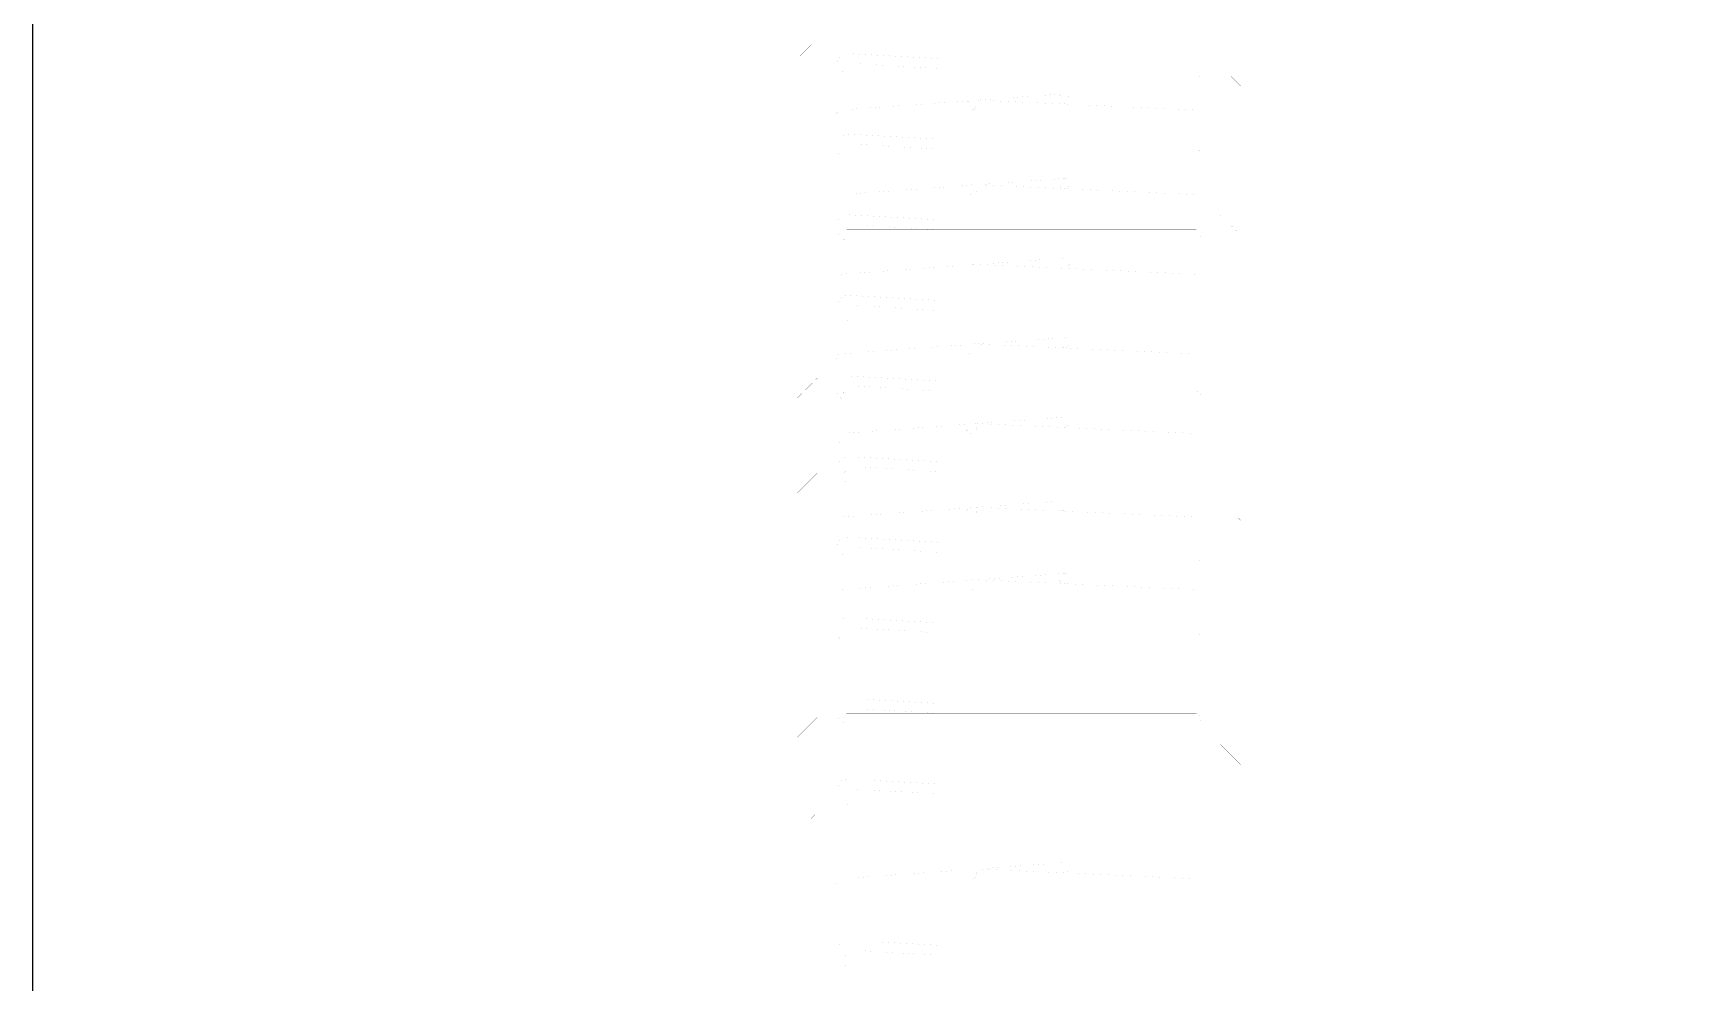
# Model space of a CAD drawing. Header units: millimetres. Extents: x -2171 to 1563, y -1758 to -1505.
# Drawn here: x 1387.16 to 1393.04, y -1597.59 to -1594.2 of the extents above; entities that cross this region are included whole.
import ezdxf

# ---------------------------------------------------------------- set-up
doc = ezdxf.new("R2010")
doc.units = ezdxf.units.MM
doc.linetypes.add('DOT', pattern=[0.025, 0, -0.025])
doc.layers.add('-S_TEXT', color=3, linetype='Continuous')
doc.layers.add('Tablet', color=150, linetype='Continuous', true_color=0x0180ff)

msp = doc.modelspace()

# ---------------------------------------------------------------- linework, layer by layer
at = {"layer": '-S_TEXT', "color": 3, "linetype": 'Continuous', "ltscale": 0.5}
msp.add_lwpolyline([(1428.115, -1619.64), (1387.165, -1619.64), (1387.165, -1591.24), (1428.115, -1591.24)], close=True, dxfattribs=at)
at = {"layer": 'Tablet', "color": 96, "true_color": 0x018001, "const_width": 0.0000431}
for points in [[(1390.7079, -1592.7682), (1390.7079, -1603.5495), (1390.654, -1603.5495), (1390.654, -1592.7682)], [(1390.1598, -1592.9888), (1390.1598, -1603.5495), (1390.088, -1603.5495), (1390.088, -1592.9849)], [(1391.2739, -1592.989), (1391.2739, -1603.5495), (1391.202, -1603.5495), (1391.202, -1592.989)], [(1389.9622, -1594.2247), (1389.8903, -1594.2965)], [(1389.8956, -1594.2428), (1389.8903, -1594.2481)], [(1389.9319, -1594.2065), (1389.9077, -1594.2307)], [(1391.3997, -1594.2247), (1391.4716, -1594.2965)], [(1391.43, -1594.2065), (1391.4542, -1594.2307)], [(1391.4663, -1594.2428), (1391.4716, -1594.2481)], [(1389.944, -1594.2912), (1389.9198, -1594.3154)], [(1389.9622, -1594.2731), (1389.9561, -1594.2791)], [(1390.052, -1594.3495), (1390.052, -1594.3459), (1390.0522, -1594.3434), (1390.0529, -1594.341), (1390.054, -1594.3387), (1390.0554, -1594.3367), (1390.0572, -1594.3349), (1390.0592, -1594.3335), (1390.0615, -1594.3324), (1390.0639, -1594.3317), (1390.0664, -1594.3315), (1391.3134, -1594.3315), (1391.3159, -1594.3317), (1391.3184, -1594.3324), (1391.3206, -1594.3335), (1391.3227, -1594.3349), (1391.3244, -1594.3367), (1391.3259, -1594.3387), (1391.3269, -1594.341), (1391.3276, -1594.3434), (1391.3278, -1594.3459), (1391.3278, -1594.3531), (1391.3276, -1594.3556), (1391.3269, -1594.358), (1391.3259, -1594.3603), (1391.3244, -1594.3623), (1391.3227, -1594.3641), (1391.3206, -1594.3655), (1391.3184, -1594.3666), (1391.3159, -1594.3672), (1391.3134, -1594.3675), (1390.07, -1594.3675), (1390.0638, -1594.3669), (1390.0577, -1594.3653), (1390.052, -1594.3626), (1390.0469, -1594.3591), (1390.0425, -1594.3546), (1390.0389, -1594.3495), (1390.0362, -1594.3438), (1390.0346, -1594.3378), (1390.0341, -1594.3315), (1390.0341, -1594.3136), (1390.0346, -1594.3073), (1390.0362, -1594.3013), (1390.0389, -1594.2956), (1390.0425, -1594.2905), (1390.0469, -1594.286), (1390.052, -1594.2824), (1390.0577, -1594.2798), (1390.0638, -1594.2782), (1390.07, -1594.2776), (1390.3934, -1594.2956), (1390.3934, -1594.3315), (1390.1023, -1594.3136)], [(1391.3997, -1594.2731), (1391.4058, -1594.2791)], [(1391.4179, -1594.2912), (1391.4421, -1594.3154)], [(1389.9622, -1594.3215), (1389.8903, -1594.3933)], [(1389.9077, -1594.3275), (1389.8903, -1594.3449)], [(1391.3997, -1594.3215), (1391.4716, -1594.3933)], [(1391.4542, -1594.3275), (1391.4716, -1594.3449)], [(1389.9622, -1594.4183), (1389.8903, -1594.4902)], [(1389.9198, -1594.4123), (1389.8956, -1594.4365)], [(1389.9561, -1594.376), (1389.9319, -1594.4002)], [(1390.8427, -1594.4214), (1390.5322, -1594.4438)], [(1390.8606, -1594.4393), (1390.8603, -1594.4428), (1390.8593, -1594.4462), (1390.8576, -1594.4493), (1390.8554, -1594.452), (1390.8526, -1594.4543), (1390.8495, -1594.4559), (1390.8462, -1594.457), (1390.8427, -1594.4573), (1390.8391, -1594.457), (1390.8358, -1594.4559), (1390.8327, -1594.4543), (1390.8299, -1594.452), (1390.8277, -1594.4493), (1390.8261, -1594.4462), (1390.825, -1594.4428), (1390.8247, -1594.4393), (1390.825, -1594.4358), (1390.8261, -1594.4325), (1390.8277, -1594.4294), (1390.8299, -1594.4266), (1390.8327, -1594.4244), (1390.8358, -1594.4227), (1390.8391, -1594.4217), (1390.8427, -1594.4214), (1390.8462, -1594.4217), (1390.8495, -1594.4227), (1390.8526, -1594.4244), (1390.8554, -1594.4266), (1390.8576, -1594.4294), (1390.8593, -1594.4325), (1390.8603, -1594.4358), (1390.8606, -1594.4393)], [(1391.3997, -1594.4183), (1391.4716, -1594.4902)], [(1391.4058, -1594.376), (1391.43, -1594.4002)], [(1391.4421, -1594.4123), (1391.4663, -1594.4365)], [(1389.9622, -1594.4667), (1389.944, -1594.4849)], [(1390.5019, -1594.446), (1390.0484, -1594.4789)], [(1390.53, -1594.4609), (1390.5297, -1594.4644), (1390.5286, -1594.4678), (1390.527, -1594.4709), (1390.5247, -1594.4736), (1390.522, -1594.4758), (1390.5189, -1594.4775), (1390.5155, -1594.4785), (1390.512, -1594.4789), (1390.5085, -1594.4785), (1390.5052, -1594.4775), (1390.502, -1594.4758), (1390.4993, -1594.4736), (1390.4971, -1594.4709), (1390.4954, -1594.4678), (1390.4944, -1594.4644), (1390.4941, -1594.4609), (1390.4944, -1594.4574), (1390.4954, -1594.454), (1390.4971, -1594.4509), (1390.4993, -1594.4482), (1390.502, -1594.446), (1390.5052, -1594.4443), (1390.5085, -1594.4433), (1390.512, -1594.4429), (1390.5155, -1594.4433), (1390.5189, -1594.4443), (1390.522, -1594.446), (1390.5247, -1594.4482), (1390.527, -1594.4509), (1390.5286, -1594.454), (1390.5297, -1594.4574), (1390.53, -1594.4609)], [(1390.512, -1594.4429), (1391.3098, -1594.4789)], [(1391.3997, -1594.4667), (1391.4179, -1594.4849)], [(1389.9622, -1594.5151), (1389.8903, -1594.587)], [(1389.8956, -1594.5333), (1389.8903, -1594.5386)], [(1389.9319, -1594.497), (1389.9077, -1594.5212)], [(1391.3997, -1594.5151), (1391.4716, -1594.587)], [(1391.43, -1594.497), (1391.4542, -1594.5212)], [(1391.4663, -1594.5333), (1391.4716, -1594.5386)], [(1389.944, -1594.5817), (1389.9198, -1594.6059)], [(1389.9622, -1594.5635), (1389.9561, -1594.5696)], [(1390.052, -1594.637), (1390.052, -1594.6334), (1390.0522, -1594.6309), (1390.0529, -1594.6285), (1390.054, -1594.6262), (1390.0554, -1594.6242), (1390.0572, -1594.6224), (1390.0592, -1594.621), (1390.0615, -1594.6199), (1390.0639, -1594.6192), (1390.0664, -1594.619), (1391.3134, -1594.619), (1391.3159, -1594.6192), (1391.3184, -1594.6199), (1391.3206, -1594.621), (1391.3227, -1594.6224), (1391.3244, -1594.6242), (1391.3259, -1594.6262), (1391.3269, -1594.6285), (1391.3276, -1594.6309), (1391.3278, -1594.6334), (1391.3278, -1594.6406), (1391.3276, -1594.6431), (1391.3269, -1594.6455), (1391.3259, -1594.6478), (1391.3244, -1594.6498), (1391.3227, -1594.6516), (1391.3206, -1594.653), (1391.3184, -1594.6541), (1391.3159, -1594.6547), (1391.3134, -1594.655), (1390.07, -1594.655), (1390.0638, -1594.6544), (1390.0577, -1594.6528), (1390.052, -1594.6501), (1390.0469, -1594.6466), (1390.0425, -1594.6421), (1390.0389, -1594.637), (1390.0362, -1594.6313), (1390.0346, -1594.6253), (1390.0341, -1594.619), (1390.0341, -1594.6011), (1390.0346, -1594.5948), (1390.0362, -1594.5888), (1390.0389, -1594.5831), (1390.0425, -1594.578), (1390.0469, -1594.5735), (1390.052, -1594.5699), (1390.0577, -1594.5673), (1390.0638, -1594.5657), (1390.07, -1594.5651), (1390.3934, -1594.5831), (1390.3934, -1594.619), (1390.1023, -1594.6011)], [(1391.3997, -1594.5635), (1391.4058, -1594.5696)], [(1391.4179, -1594.5817), (1391.4421, -1594.6059)], [(1388.8841, -1594.637), (1389.8903, -1594.637)], [(1389.9622, -1594.6119), (1389.8903, -1594.6838)], [(1389.9077, -1594.618), (1389.8903, -1594.6354)], [(1391.3997, -1594.6119), (1391.4716, -1594.6838)], [(1391.4542, -1594.618), (1391.4716, -1594.6354)], [(1392.4778, -1594.637), (1391.4716, -1594.637)], [(1389.9622, -1594.7087), (1389.8903, -1594.7806)], [(1389.9198, -1594.7027), (1389.8956, -1594.7269)], [(1389.9561, -1594.6664), (1389.9319, -1594.6906)], [(1390.8427, -1594.7232), (1390.5322, -1594.7457)], [(1390.8606, -1594.7412), (1390.8603, -1594.7447), (1390.8593, -1594.7481), (1390.8576, -1594.7512), (1390.8554, -1594.7539), (1390.8526, -1594.7562), (1390.8495, -1594.7578), (1390.8462, -1594.7588), (1390.8427, -1594.7592), (1390.8391, -1594.7588), (1390.8358, -1594.7578), (1390.8327, -1594.7562), (1390.8299, -1594.7539), (1390.8277, -1594.7512), (1390.8261, -1594.7481), (1390.825, -1594.7447), (1390.8247, -1594.7412), (1390.825, -1594.7377), (1390.8261, -1594.7343), (1390.8277, -1594.7312), (1390.8299, -1594.7285), (1390.8327, -1594.7263), (1390.8358, -1594.7246), (1390.8391, -1594.7236), (1390.8427, -1594.7232), (1390.8462, -1594.7236), (1390.8495, -1594.7246), (1390.8526, -1594.7263), (1390.8554, -1594.7285), (1390.8576, -1594.7312), (1390.8593, -1594.7343), (1390.8603, -1594.7377), (1390.8606, -1594.7412)], [(1391.3997, -1594.7087), (1391.4716, -1594.7806)], [(1391.4058, -1594.6664), (1391.43, -1594.6906)], [(1391.4421, -1594.7027), (1391.4663, -1594.7269)], [(1389.9622, -1594.7572), (1389.944, -1594.7753)], [(1390.5019, -1594.7479), (1390.0484, -1594.7807)], [(1390.53, -1594.7628), (1390.5297, -1594.7663), (1390.5286, -1594.7697), (1390.527, -1594.7728), (1390.5247, -1594.7755), (1390.522, -1594.7777), (1390.5189, -1594.7794), (1390.5155, -1594.7804), (1390.512, -1594.7807), (1390.5085, -1594.7804), (1390.5052, -1594.7794), (1390.502, -1594.7777), (1390.4993, -1594.7755), (1390.4971, -1594.7728), (1390.4954, -1594.7697), (1390.4944, -1594.7663), (1390.4941, -1594.7628), (1390.4944, -1594.7593), (1390.4954, -1594.7559), (1390.4971, -1594.7528), (1390.4993, -1594.7501), (1390.502, -1594.7478), (1390.5052, -1594.7462), (1390.5085, -1594.7452), (1390.512, -1594.7448), (1390.5155, -1594.7452), (1390.5189, -1594.7462), (1390.522, -1594.7478), (1390.5247, -1594.7501), (1390.527, -1594.7528), (1390.5286, -1594.7559), (1390.5297, -1594.7593), (1390.53, -1594.7628)], [(1390.512, -1594.7448), (1391.3098, -1594.7807)], [(1391.3997, -1594.7572), (1391.4179, -1594.7753)], [(1389.9622, -1594.8056), (1389.8903, -1594.8774)], [(1389.8956, -1594.8237), (1389.8903, -1594.829)], [(1389.9319, -1594.7874), (1389.9077, -1594.8116)], [(1391.3997, -1594.8056), (1391.4716, -1594.8774)], [(1391.43, -1594.7874), (1391.4542, -1594.8116)], [(1391.4663, -1594.8237), (1391.4716, -1594.829)], [(1389.944, -1594.8721), (1389.9198, -1594.8964)], [(1389.9622, -1594.854), (1389.9561, -1594.86)], [(1390.052, -1594.9245), (1390.052, -1594.9209), (1390.0522, -1594.9184), (1390.0529, -1594.916), (1390.054, -1594.9137), (1390.0554, -1594.9117), (1390.0572, -1594.9099), (1390.0592, -1594.9085), (1390.0615, -1594.9074), (1390.0639, -1594.9067), (1390.0664, -1594.9065), (1391.3134, -1594.9065), (1391.3159, -1594.9067), (1391.3184, -1594.9074), (1391.3206, -1594.9085), (1391.3227, -1594.9099), (1391.3244, -1594.9117), (1391.3259, -1594.9137), (1391.3269, -1594.916), (1391.3276, -1594.9184), (1391.3278, -1594.9209), (1391.3278, -1594.9281), (1391.3276, -1594.9306), (1391.3269, -1594.933), (1391.3259, -1594.9353), (1391.3244, -1594.9373), (1391.3227, -1594.9391), (1391.3206, -1594.9405), (1391.3184, -1594.9416), (1391.3159, -1594.9422), (1391.3134, -1594.9425), (1390.07, -1594.9425), (1390.0638, -1594.9419), (1390.0577, -1594.9403), (1390.052, -1594.9376), (1390.0469, -1594.9341), (1390.0425, -1594.9296), (1390.0389, -1594.9245), (1390.0362, -1594.9188), (1390.0346, -1594.9128), (1390.0341, -1594.9065), (1390.0341, -1594.8886), (1390.0346, -1594.8823), (1390.0362, -1594.8763), (1390.0389, -1594.8706), (1390.0425, -1594.8655), (1390.0469, -1594.861), (1390.052, -1594.8574), (1390.0577, -1594.8548), (1390.0638, -1594.8532), (1390.07, -1594.8526), (1390.3934, -1594.8706), (1390.3934, -1594.9065), (1390.1023, -1594.8886)], [(1391.3997, -1594.854), (1391.4058, -1594.86)], [(1391.4179, -1594.8721), (1391.4421, -1594.8964)], [(1389.9622, -1594.9024), (1389.8903, -1594.9743)], [(1389.9077, -1594.9085), (1389.8903, -1594.9258)], [(1389.9561, -1594.9569), (1389.9319, -1594.9811)], [(1391.3997, -1594.9024), (1391.4716, -1594.9743)], [(1391.4058, -1594.9569), (1391.43, -1594.9811)], [(1391.4542, -1594.9085), (1391.4716, -1594.9258)], [(1389.9622, -1594.9992), (1389.8903, -1595.0711)], [(1389.9198, -1594.9932), (1389.8956, -1595.0174)], [(1390.8427, -1595.0072), (1390.5322, -1595.0296)], [(1390.8606, -1595.0251), (1390.8603, -1595.0286), (1390.8593, -1595.032), (1390.8576, -1595.0351), (1390.8554, -1595.0378), (1390.8526, -1595.0401), (1390.8495, -1595.0417), (1390.8462, -1595.0427), (1390.8427, -1595.0431), (1390.8391, -1595.0427), (1390.8358, -1595.0417), (1390.8327, -1595.0401), (1390.8299, -1595.0378), (1390.8277, -1595.0351), (1390.8261, -1595.032), (1390.825, -1595.0286), (1390.8247, -1595.0251), (1390.825, -1595.0216), (1390.8261, -1595.0182), (1390.8277, -1595.0151), (1390.8299, -1595.0124), (1390.8327, -1595.0102), (1390.8358, -1595.0085), (1390.8391, -1595.0075), (1390.8427, -1595.0072), (1390.8462, -1595.0075), (1390.8495, -1595.0085), (1390.8526, -1595.0102), (1390.8554, -1595.0124), (1390.8576, -1595.0151), (1390.8593, -1595.0182), (1390.8603, -1595.0216), (1390.8606, -1595.0251)], [(1391.3997, -1594.9992), (1391.4716, -1595.0711)], [(1391.4421, -1594.9932), (1391.4663, -1595.0174)], [(1389.9622, -1595.0476), (1389.944, -1595.0658)], [(1390.5019, -1595.0318), (1390.0484, -1595.0647)], [(1390.53, -1595.0467), (1390.5297, -1595.0502), (1390.5286, -1595.0536), (1390.527, -1595.0567), (1390.5247, -1595.0594), (1390.522, -1595.0616), (1390.5189, -1595.0633), (1390.5155, -1595.0643), (1390.512, -1595.0647), (1390.5085, -1595.0643), (1390.5052, -1595.0633), (1390.502, -1595.0616), (1390.4993, -1595.0594), (1390.4971, -1595.0567), (1390.4954, -1595.0536), (1390.4944, -1595.0502), (1390.4941, -1595.0467), (1390.4944, -1595.0432), (1390.4954, -1595.0398), (1390.4971, -1595.0367), (1390.4993, -1595.034), (1390.502, -1595.0317), (1390.5052, -1595.0301), (1390.5085, -1595.0291), (1390.512, -1595.0287), (1390.5155, -1595.0291), (1390.5189, -1595.0301), (1390.522, -1595.0317), (1390.5247, -1595.034), (1390.527, -1595.0367), (1390.5286, -1595.0398), (1390.5297, -1595.0432), (1390.53, -1595.0467)], [(1390.512, -1595.0287), (1391.3098, -1595.0647)], [(1391.3997, -1595.0476), (1391.4179, -1595.0658)], [(1389.9622, -1595.096), (1389.8903, -1595.1679)], [(1389.8956, -1595.1142), (1389.8903, -1595.1195)], [(1389.9319, -1595.0779), (1389.9077, -1595.1021)], [(1391.3997, -1595.096), (1391.4716, -1595.1679)], [(1391.43, -1595.0779), (1391.4542, -1595.1021)], [(1391.4663, -1595.1142), (1391.4716, -1595.1195)], [(1389.9622, -1595.1928), (1389.8903, -1595.2647)], [(1389.944, -1595.1626), (1389.9198, -1595.1868)], [(1389.9622, -1595.1444), (1389.9561, -1595.1505)], [(1390.052, -1595.212), (1390.052, -1595.2084), (1390.0522, -1595.2059), (1390.0529, -1595.2035), (1390.054, -1595.2012), (1390.0554, -1595.1992), (1390.0572, -1595.1974), (1390.0592, -1595.196), (1390.0615, -1595.1949), (1390.0639, -1595.1942), (1390.0664, -1595.194), (1391.3134, -1595.194), (1391.3159, -1595.1942), (1391.3184, -1595.1949), (1391.3206, -1595.196), (1391.3227, -1595.1974), (1391.3244, -1595.1992), (1391.3259, -1595.2012), (1391.3269, -1595.2035), (1391.3276, -1595.2059), (1391.3278, -1595.2084), (1391.3278, -1595.2156), (1391.3276, -1595.2181), (1391.3269, -1595.2205), (1391.3259, -1595.2228), (1391.3244, -1595.2248), (1391.3227, -1595.2266), (1391.3206, -1595.228), (1391.3184, -1595.2291), (1391.3159, -1595.2297), (1391.3134, -1595.23), (1390.07, -1595.23), (1390.0638, -1595.2294), (1390.0577, -1595.2278), (1390.052, -1595.2251), (1390.0469, -1595.2216), (1390.0425, -1595.2171), (1390.0389, -1595.212), (1390.0362, -1595.2063), (1390.0346, -1595.2003), (1390.0341, -1595.194), (1390.0341, -1595.1761), (1390.0346, -1595.1698), (1390.0362, -1595.1638), (1390.0389, -1595.1581), (1390.0425, -1595.153), (1390.0469, -1595.1485), (1390.052, -1595.1449), (1390.0577, -1595.1423), (1390.0638, -1595.1407), (1390.07, -1595.1401), (1390.3934, -1595.1581), (1390.3934, -1595.194), (1390.1023, -1595.1761)], [(1391.3997, -1595.1444), (1391.4058, -1595.1505)], [(1391.3997, -1595.1928), (1391.4716, -1595.2647)], [(1391.4179, -1595.1626), (1391.4421, -1595.1868)], [(1389.9077, -1595.1989), (1389.8903, -1595.2163)], [(1389.9561, -1595.2473), (1389.9319, -1595.2715)], [(1391.4058, -1595.2473), (1391.43, -1595.2715)], [(1391.4542, -1595.1989), (1391.4716, -1595.2163)], [(1389.9622, -1595.2897), (1389.8903, -1595.3615)], [(1389.9198, -1595.2836), (1389.8956, -1595.3078)], [(1390.8427, -1595.2911), (1390.5322, -1595.3135)], [(1390.8606, -1595.309), (1390.8603, -1595.3125), (1390.8593, -1595.3159), (1390.8576, -1595.319), (1390.8554, -1595.3217), (1390.8526, -1595.324), (1390.8495, -1595.3256), (1390.8462, -1595.3266), (1390.8427, -1595.327), (1390.8391, -1595.3266), (1390.8358, -1595.3256), (1390.8327, -1595.324), (1390.8299, -1595.3217), (1390.8277, -1595.319), (1390.8261, -1595.3159), (1390.825, -1595.3125), (1390.8247, -1595.309), (1390.825, -1595.3055), (1390.8261, -1595.3021), (1390.8277, -1595.299), (1390.8299, -1595.2963), (1390.8327, -1595.2941), (1390.8358, -1595.2924), (1390.8391, -1595.2914), (1390.8427, -1595.2911), (1390.8462, -1595.2914), (1390.8495, -1595.2924), (1390.8526, -1595.2941), (1390.8554, -1595.2963), (1390.8576, -1595.299), (1390.8593, -1595.3021), (1390.8603, -1595.3055), (1390.8606, -1595.309)], [(1391.3997, -1595.2897), (1391.4716, -1595.3615)], [(1391.4421, -1595.2836), (1391.4663, -1595.3078)], [(1389.9319, -1595.3683), (1389.9077, -1595.3925)], [(1389.9622, -1595.3381), (1389.944, -1595.3562)], [(1390.5019, -1595.3157), (1390.0484, -1595.3486)], [(1390.53, -1595.3306), (1390.5297, -1595.3341), (1390.5286, -1595.3375), (1390.527, -1595.3406), (1390.5247, -1595.3433), (1390.522, -1595.3455), (1390.5189, -1595.3472), (1390.5155, -1595.3482), (1390.512, -1595.3486), (1390.5085, -1595.3482), (1390.5052, -1595.3472), (1390.502, -1595.3455), (1390.4993, -1595.3433), (1390.4971, -1595.3406), (1390.4954, -1595.3375), (1390.4944, -1595.3341), (1390.4941, -1595.3306), (1390.4944, -1595.3271), (1390.4954, -1595.3237), (1390.4971, -1595.3206), (1390.4993, -1595.3179), (1390.502, -1595.3156), (1390.5052, -1595.314), (1390.5085, -1595.313), (1390.512, -1595.3126), (1390.5155, -1595.313), (1390.5189, -1595.314), (1390.522, -1595.3156), (1390.5247, -1595.3179), (1390.527, -1595.3206), (1390.5286, -1595.3237), (1390.5297, -1595.3271), (1390.53, -1595.3306)], [(1390.512, -1595.3126), (1391.3098, -1595.3486)], [(1391.3997, -1595.3381), (1391.4179, -1595.3562)], [(1391.43, -1595.3683), (1391.4542, -1595.3925)], [(1389.9622, -1595.3865), (1389.8903, -1595.4583)], [(1389.8956, -1595.4046), (1389.8903, -1595.4099)], [(1390.052, -1595.4995), (1390.052, -1595.4959), (1390.0522, -1595.4934), (1390.0529, -1595.491), (1390.054, -1595.4887), (1390.0554, -1595.4867), (1390.0572, -1595.4849), (1390.0592, -1595.4835), (1390.0615, -1595.4824), (1390.0639, -1595.4817), (1390.0664, -1595.4815), (1391.3134, -1595.4815), (1391.3159, -1595.4817), (1391.3184, -1595.4824), (1391.3206, -1595.4835), (1391.3227, -1595.4849), (1391.3244, -1595.4867), (1391.3259, -1595.4887), (1391.3269, -1595.491), (1391.3276, -1595.4934), (1391.3278, -1595.4959), (1391.3278, -1595.5031), (1391.3276, -1595.5056), (1391.3269, -1595.508), (1391.3259, -1595.5103), (1391.3244, -1595.5123), (1391.3227, -1595.5141), (1391.3206, -1595.5155), (1391.3184, -1595.5166), (1391.3159, -1595.5172), (1391.3134, -1595.5175), (1390.07, -1595.5175), (1390.0638, -1595.5169), (1390.0577, -1595.5153), (1390.052, -1595.5126), (1390.0469, -1595.5091), (1390.0425, -1595.5046), (1390.0389, -1595.4995), (1390.0362, -1595.4938), (1390.0346, -1595.4878), (1390.0341, -1595.4815), (1390.0341, -1595.4636), (1390.0346, -1595.4573), (1390.0362, -1595.4513), (1390.0389, -1595.4456), (1390.0425, -1595.4405), (1390.0469, -1595.436), (1390.052, -1595.4324), (1390.0577, -1595.4298), (1390.0638, -1595.4282), (1390.07, -1595.4276), (1390.3934, -1595.4456), (1390.3934, -1595.4815), (1390.1023, -1595.4636)], [(1391.3997, -1595.3865), (1391.4716, -1595.4583)], [(1391.4663, -1595.4046), (1391.4716, -1595.4099)], [(1389.9622, -1595.4833), (1389.8903, -1595.5552)], [(1389.944, -1595.4531), (1389.9198, -1595.4773)], [(1389.9622, -1595.4349), (1389.9561, -1595.441)], [(1391.3997, -1595.4349), (1391.4058, -1595.441)], [(1391.3997, -1595.4833), (1391.4716, -1595.5552)], [(1391.4179, -1595.4531), (1391.4421, -1595.4773)], [(1389.9077, -1595.4894), (1389.8903, -1595.5068)], [(1389.9561, -1595.5378), (1389.9319, -1595.562)], [(1391.4058, -1595.5378), (1391.43, -1595.562)], [(1391.4542, -1595.4894), (1391.4716, -1595.5068)], [(1389.9622, -1595.5801), (1389.8903, -1595.652)], [(1389.9198, -1595.5741), (1389.8956, -1595.5983)], [(1390.5019, -1595.5996), (1390.0484, -1595.6325)], [(1390.53, -1595.6145), (1390.5297, -1595.618), (1390.5286, -1595.6214), (1390.527, -1595.6245), (1390.5247, -1595.6272), (1390.522, -1595.6294), (1390.5189, -1595.6311), (1390.5155, -1595.6321), (1390.512, -1595.6325), (1390.5085, -1595.6321), (1390.5052, -1595.6311), (1390.502, -1595.6294), (1390.4993, -1595.6272), (1390.4971, -1595.6245), (1390.4954, -1595.6214), (1390.4944, -1595.618), (1390.4941, -1595.6145), (1390.4944, -1595.611), (1390.4954, -1595.6076), (1390.4971, -1595.6045), (1390.4993, -1595.6018), (1390.502, -1595.5996), (1390.5052, -1595.5979), (1390.5085, -1595.5969), (1390.512, -1595.5965), (1390.5155, -1595.5969), (1390.5189, -1595.5979), (1390.522, -1595.5996), (1390.5247, -1595.6018), (1390.527, -1595.6045), (1390.5286, -1595.6076), (1390.5297, -1595.611), (1390.53, -1595.6145)], [(1390.512, -1595.5965), (1391.3098, -1595.6325)], [(1390.8427, -1595.575), (1390.5322, -1595.5974)], [(1390.8606, -1595.5929), (1390.8603, -1595.5964), (1390.8593, -1595.5998), (1390.8576, -1595.6029), (1390.8554, -1595.6056), (1390.8526, -1595.6079), (1390.8495, -1595.6095), (1390.8462, -1595.6106), (1390.8427, -1595.6109), (1390.8391, -1595.6106), (1390.8358, -1595.6095), (1390.8327, -1595.6079), (1390.8299, -1595.6056), (1390.8277, -1595.6029), (1390.8261, -1595.5998), (1390.825, -1595.5964), (1390.8247, -1595.5929), (1390.825, -1595.5894), (1390.8261, -1595.5861), (1390.8277, -1595.5829), (1390.8299, -1595.5802), (1390.8327, -1595.578), (1390.8358, -1595.5763), (1390.8391, -1595.5753), (1390.8427, -1595.575), (1390.8462, -1595.5753), (1390.8495, -1595.5763), (1390.8526, -1595.578), (1390.8554, -1595.5802), (1390.8576, -1595.5829), (1390.8593, -1595.5861), (1390.8603, -1595.5894), (1390.8606, -1595.5929)], [(1391.3997, -1595.5801), (1391.4716, -1595.652)], [(1391.4421, -1595.5741), (1391.4663, -1595.5983)], [(1389.9319, -1595.6588), (1389.9077, -1595.683)], [(1389.9622, -1595.6285), (1389.944, -1595.6467)], [(1391.3997, -1595.6285), (1391.4179, -1595.6467)], [(1391.43, -1595.6588), (1391.4542, -1595.683)], [(1389.9622, -1595.6769), (1389.8903, -1595.7488)], [(1389.8956, -1595.6951), (1389.8903, -1595.7004)], [(1390.052, -1595.787), (1390.052, -1595.7834), (1390.0522, -1595.7809), (1390.0529, -1595.7785), (1390.054, -1595.7762), (1390.0554, -1595.7742), (1390.0572, -1595.7724), (1390.0592, -1595.771), (1390.0615, -1595.7699), (1390.0639, -1595.7692), (1390.0664, -1595.769), (1391.3134, -1595.769), (1391.3159, -1595.7692), (1391.3184, -1595.7699), (1391.3206, -1595.771), (1391.3227, -1595.7724), (1391.3244, -1595.7742), (1391.3259, -1595.7762), (1391.3269, -1595.7785), (1391.3276, -1595.7809), (1391.3278, -1595.7834), (1391.3278, -1595.7906), (1391.3276, -1595.7931), (1391.3269, -1595.7955), (1391.3259, -1595.7978), (1391.3244, -1595.7998), (1391.3227, -1595.8016), (1391.3206, -1595.803), (1391.3184, -1595.8041), (1391.3159, -1595.8047), (1391.3134, -1595.805), (1390.07, -1595.805), (1390.0638, -1595.8044), (1390.0577, -1595.8028), (1390.052, -1595.8001), (1390.0469, -1595.7966), (1390.0425, -1595.7921), (1390.0389, -1595.787), (1390.0362, -1595.7813), (1390.0346, -1595.7753), (1390.0341, -1595.769), (1390.0341, -1595.7511), (1390.0346, -1595.7448), (1390.0362, -1595.7388), (1390.0389, -1595.7331), (1390.0425, -1595.728), (1390.0469, -1595.7235), (1390.052, -1595.7199), (1390.0577, -1595.7173), (1390.0638, -1595.7157), (1390.07, -1595.7151), (1390.3934, -1595.7331), (1390.3934, -1595.769), (1390.1023, -1595.7511)], [(1391.3997, -1595.6769), (1391.4716, -1595.7488)], [(1391.4663, -1595.6951), (1391.4716, -1595.7004)], [(1389.9622, -1595.7737), (1389.8903, -1595.8456)], [(1389.9077, -1595.7798), (1389.8903, -1595.7972)], [(1389.944, -1595.7435), (1389.9198, -1595.7677)], [(1389.9622, -1595.7253), (1389.9561, -1595.7314)], [(1391.3997, -1595.7253), (1391.4058, -1595.7314)], [(1391.3997, -1595.7737), (1391.4716, -1595.8456)], [(1391.4179, -1595.7435), (1391.4421, -1595.7677)], [(1391.4542, -1595.7798), (1391.4716, -1595.7972)], [(1389.9561, -1595.8282), (1389.9319, -1595.8524)], [(1391.4058, -1595.8282), (1391.43, -1595.8524)], [(1389.9622, -1595.8706), (1389.8903, -1595.9424)], [(1389.9198, -1595.8645), (1389.8956, -1595.8887)], [(1390.5019, -1595.8979), (1390.0484, -1595.9307)], [(1390.53, -1595.9128), (1390.5297, -1595.9163), (1390.5286, -1595.9197), (1390.527, -1595.9228), (1390.5247, -1595.9255), (1390.522, -1595.9277), (1390.5189, -1595.9294), (1390.5155, -1595.9304), (1390.512, -1595.9307), (1390.5085, -1595.9304), (1390.5052, -1595.9294), (1390.502, -1595.9277), (1390.4993, -1595.9255), (1390.4971, -1595.9228), (1390.4954, -1595.9197), (1390.4944, -1595.9163), (1390.4941, -1595.9128), (1390.4944, -1595.9093), (1390.4954, -1595.9059), (1390.4971, -1595.9028), (1390.4993, -1595.9001), (1390.502, -1595.8978), (1390.5052, -1595.8962), (1390.5085, -1595.8952), (1390.512, -1595.8948), (1390.5155, -1595.8952), (1390.5189, -1595.8962), (1390.522, -1595.8978), (1390.5247, -1595.9001), (1390.527, -1595.9028), (1390.5286, -1595.9059), (1390.5297, -1595.9093), (1390.53, -1595.9128)], [(1390.512, -1595.8948), (1391.3098, -1595.9307)], [(1390.8427, -1595.8732), (1390.5322, -1595.8957)], [(1390.8606, -1595.8912), (1390.8603, -1595.8947), (1390.8593, -1595.8981), (1390.8576, -1595.9012), (1390.8554, -1595.9039), (1390.8526, -1595.9062), (1390.8495, -1595.9078), (1390.8462, -1595.9088), (1390.8427, -1595.9092), (1390.8391, -1595.9088), (1390.8358, -1595.9078), (1390.8327, -1595.9062), (1390.8299, -1595.9039), (1390.8277, -1595.9012), (1390.8261, -1595.8981), (1390.825, -1595.8947), (1390.8247, -1595.8912), (1390.825, -1595.8877), (1390.8261, -1595.8843), (1390.8277, -1595.8812), (1390.8299, -1595.8785), (1390.8327, -1595.8763), (1390.8358, -1595.8746), (1390.8391, -1595.8736), (1390.8427, -1595.8732), (1390.8462, -1595.8736), (1390.8495, -1595.8746), (1390.8526, -1595.8763), (1390.8554, -1595.8785), (1390.8576, -1595.8812), (1390.8593, -1595.8843), (1390.8603, -1595.8877), (1390.8606, -1595.8912)], [(1391.3997, -1595.8706), (1391.4716, -1595.9424)], [(1391.4421, -1595.8645), (1391.4663, -1595.8887)], [(1389.9319, -1595.9493), (1389.9077, -1595.9735)], [(1389.9622, -1595.919), (1389.944, -1595.9371)], [(1391.3997, -1595.919), (1391.4179, -1595.9371)], [(1391.43, -1595.9493), (1391.4542, -1595.9735)], [(1389.9622, -1595.9674), (1389.8903, -1596.0393)], [(1389.8956, -1595.9856), (1389.8903, -1595.9908)], [(1389.9622, -1596.0158), (1389.9561, -1596.0219)], [(1390.052, -1596.0745), (1390.052, -1596.0709), (1390.0522, -1596.0684), (1390.0529, -1596.066), (1390.054, -1596.0637), (1390.0554, -1596.0617), (1390.0572, -1596.0599), (1390.0592, -1596.0585), (1390.0615, -1596.0574), (1390.0639, -1596.0567), (1390.0664, -1596.0565), (1391.3134, -1596.0565), (1391.3159, -1596.0567), (1391.3184, -1596.0574), (1391.3206, -1596.0585), (1391.3227, -1596.0599), (1391.3244, -1596.0617), (1391.3259, -1596.0637), (1391.3269, -1596.066), (1391.3276, -1596.0684), (1391.3278, -1596.0709), (1391.3278, -1596.0781), (1391.3276, -1596.0806), (1391.3269, -1596.083), (1391.3259, -1596.0853), (1391.3244, -1596.0873), (1391.3227, -1596.0891), (1391.3206, -1596.0905), (1391.3184, -1596.0916), (1391.3159, -1596.0922), (1391.3134, -1596.0925), (1390.07, -1596.0925), (1390.0638, -1596.0919), (1390.0577, -1596.0903), (1390.052, -1596.0876), (1390.0469, -1596.0841), (1390.0425, -1596.0796), (1390.0389, -1596.0745), (1390.0362, -1596.0688), (1390.0346, -1596.0628), (1390.0341, -1596.0565), (1390.0341, -1596.0386), (1390.0346, -1596.0323), (1390.0362, -1596.0263), (1390.0389, -1596.0206), (1390.0425, -1596.0155), (1390.0469, -1596.011), (1390.052, -1596.0074), (1390.0577, -1596.0048), (1390.0638, -1596.0032), (1390.07, -1596.0026), (1390.3934, -1596.0206), (1390.3934, -1596.0565), (1390.1023, -1596.0386)], [(1391.3997, -1595.9674), (1391.4716, -1596.0393)], [(1391.3997, -1596.0158), (1391.4058, -1596.0219)], [(1391.4663, -1595.9856), (1391.4716, -1595.9908)], [(1389.9622, -1596.0642), (1389.8903, -1596.1361)], [(1389.9077, -1596.0703), (1389.8903, -1596.0877)], [(1389.944, -1596.034), (1389.9198, -1596.0582)], [(1391.3997, -1596.0642), (1391.4716, -1596.1361)], [(1391.4179, -1596.034), (1391.4421, -1596.0582)], [(1391.4542, -1596.0703), (1391.4716, -1596.0877)], [(1389.9561, -1596.1187), (1389.9319, -1596.1429)], [(1390.8427, -1596.132), (1390.5322, -1596.1545)], [(1390.8606, -1596.15), (1390.8603, -1596.1535), (1390.8593, -1596.1568), (1390.8576, -1596.1599), (1390.8554, -1596.1627), (1390.8526, -1596.1649), (1390.8495, -1596.1666), (1390.8462, -1596.1676), (1390.8427, -1596.1679), (1390.8391, -1596.1676), (1390.8358, -1596.1666), (1390.8327, -1596.1649), (1390.8299, -1596.1627), (1390.8277, -1596.1599), (1390.8261, -1596.1568), (1390.825, -1596.1535), (1390.8247, -1596.15), (1390.825, -1596.1465), (1390.8261, -1596.1431), (1390.8277, -1596.14), (1390.8299, -1596.1373), (1390.8327, -1596.135), (1390.8358, -1596.1334), (1390.8391, -1596.1323), (1390.8427, -1596.132), (1390.8462, -1596.1323), (1390.8495, -1596.1334), (1390.8526, -1596.135), (1390.8554, -1596.1373), (1390.8576, -1596.14), (1390.8593, -1596.1431), (1390.8603, -1596.1465), (1390.8606, -1596.15)], [(1391.4058, -1596.1187), (1391.43, -1596.1429)], [(1389.9622, -1596.161), (1389.8903, -1596.2329)], [(1389.9198, -1596.155), (1389.8956, -1596.1792)], [(1390.5019, -1596.1567), (1390.0484, -1596.1895)], [(1390.53, -1596.1715), (1390.5297, -1596.175), (1390.5286, -1596.1784), (1390.527, -1596.1815), (1390.5247, -1596.1842), (1390.522, -1596.1865), (1390.5189, -1596.1881), (1390.5155, -1596.1891), (1390.512, -1596.1895), (1390.5085, -1596.1891), (1390.5052, -1596.1881), (1390.502, -1596.1865), (1390.4993, -1596.1842), (1390.4971, -1596.1815), (1390.4954, -1596.1784), (1390.4944, -1596.175), (1390.4941, -1596.1715), (1390.4944, -1596.168), (1390.4954, -1596.1646), (1390.4971, -1596.1615), (1390.4993, -1596.1588), (1390.502, -1596.1566), (1390.5052, -1596.1549), (1390.5085, -1596.1539), (1390.512, -1596.1536), (1390.5155, -1596.1539), (1390.5189, -1596.1549), (1390.522, -1596.1566), (1390.5247, -1596.1588), (1390.527, -1596.1615), (1390.5286, -1596.1646), (1390.5297, -1596.168), (1390.53, -1596.1715)], [(1390.512, -1596.1536), (1391.3098, -1596.1895)], [(1391.3997, -1596.161), (1391.4716, -1596.2329)], [(1391.4421, -1596.155), (1391.4663, -1596.1792)], [(1389.9319, -1596.2397), (1389.9077, -1596.2639)], [(1389.9622, -1596.2094), (1389.944, -1596.2276)], [(1391.3997, -1596.2094), (1391.4179, -1596.2276)], [(1391.43, -1596.2397), (1391.4542, -1596.2639)], [(1389.9622, -1596.2578), (1389.8903, -1596.3297)], [(1389.8956, -1596.276), (1389.8903, -1596.2813)], [(1389.9622, -1596.3062), (1389.9561, -1596.3123)], [(1390.052, -1596.362), (1390.052, -1596.3584), (1390.0522, -1596.3559), (1390.0529, -1596.3535), (1390.054, -1596.3512), (1390.0554, -1596.3492), (1390.0572, -1596.3474), (1390.0592, -1596.346), (1390.0615, -1596.3449), (1390.0639, -1596.3442), (1390.0664, -1596.344), (1391.3134, -1596.344), (1391.3159, -1596.3442), (1391.3184, -1596.3449), (1391.3206, -1596.346), (1391.3227, -1596.3474), (1391.3244, -1596.3492), (1391.3259, -1596.3512), (1391.3269, -1596.3535), (1391.3276, -1596.3559), (1391.3278, -1596.3584), (1391.3278, -1596.3656), (1391.3276, -1596.3681), (1391.3269, -1596.3705), (1391.3259, -1596.3728), (1391.3244, -1596.3748), (1391.3227, -1596.3766), (1391.3206, -1596.378), (1391.3184, -1596.3791), (1391.3159, -1596.3797), (1391.3134, -1596.38), (1390.07, -1596.38), (1390.0638, -1596.3794), (1390.0577, -1596.3778), (1390.052, -1596.3751), (1390.0469, -1596.3716), (1390.0425, -1596.3671), (1390.0389, -1596.362), (1390.0362, -1596.3563), (1390.0346, -1596.3503), (1390.0341, -1596.344), (1390.0341, -1596.3261), (1390.0346, -1596.3198), (1390.0362, -1596.3138), (1390.0389, -1596.3081), (1390.0425, -1596.303), (1390.0469, -1596.2985), (1390.052, -1596.2949), (1390.0577, -1596.2923), (1390.0638, -1596.2907), (1390.07, -1596.2901), (1390.3934, -1596.3081), (1390.3934, -1596.344), (1390.1023, -1596.3261)], [(1391.3997, -1596.2578), (1391.4716, -1596.3297)], [(1391.3997, -1596.3062), (1391.4058, -1596.3123)], [(1391.4663, -1596.276), (1391.4716, -1596.2813)], [(1389.9622, -1596.3547), (1389.8903, -1596.4265)], [(1389.9077, -1596.3607), (1389.8903, -1596.3781)], [(1389.944, -1596.3244), (1389.9198, -1596.3486)], [(1391.3997, -1596.3547), (1391.4716, -1596.4265)], [(1391.4179, -1596.3244), (1391.4421, -1596.3486)], [(1391.4542, -1596.3607), (1391.4716, -1596.3781)], [(1389.9561, -1596.4091), (1389.9319, -1596.4333)], [(1391.4058, -1596.4091), (1391.43, -1596.4333)], [(1389.9622, -1596.4515), (1389.8903, -1596.5233)], [(1389.9198, -1596.4454), (1389.8956, -1596.4696)], [(1391.3997, -1596.4515), (1391.4716, -1596.5233)], [(1391.4421, -1596.4454), (1391.4663, -1596.4696)], [(1389.9319, -1596.5302), (1389.9077, -1596.5544)], [(1389.9622, -1596.4999), (1389.944, -1596.5181)], [(1391.3997, -1596.4999), (1391.4179, -1596.5181)], [(1391.43, -1596.5302), (1391.4542, -1596.5544)], [(1389.9622, -1596.5483), (1389.8903, -1596.6202)], [(1389.8956, -1596.5665), (1389.8903, -1596.5718)], [(1389.9622, -1596.5967), (1389.9561, -1596.6028)], [(1390.052, -1596.6495), (1390.052, -1596.6459), (1390.0522, -1596.6434), (1390.0529, -1596.641), (1390.054, -1596.6387), (1390.0554, -1596.6367), (1390.0572, -1596.6349), (1390.0592, -1596.6334), (1390.0615, -1596.6324), (1390.0639, -1596.6317), (1390.0664, -1596.6315), (1391.3134, -1596.6315), (1391.3159, -1596.6317), (1391.3184, -1596.6324), (1391.3206, -1596.6334), (1391.3227, -1596.6349), (1391.3244, -1596.6367), (1391.3259, -1596.6387), (1391.3269, -1596.641), (1391.3276, -1596.6434), (1391.3278, -1596.6459), (1391.3278, -1596.6531), (1391.3276, -1596.6556), (1391.3269, -1596.658), (1391.3259, -1596.6603), (1391.3244, -1596.6623), (1391.3227, -1596.6641), (1391.3206, -1596.6655), (1391.3184, -1596.6666), (1391.3159, -1596.6672), (1391.3134, -1596.6675), (1390.07, -1596.6675), (1390.0638, -1596.6669), (1390.0577, -1596.6653), (1390.052, -1596.6626), (1390.0469, -1596.6591), (1390.0425, -1596.6546), (1390.0389, -1596.6495), (1390.0362, -1596.6438), (1390.0346, -1596.6378), (1390.0341, -1596.6315), (1390.0341, -1596.6136), (1390.0346, -1596.6073), (1390.0362, -1596.6013), (1390.0389, -1596.5956), (1390.0425, -1596.5905), (1390.0469, -1596.586), (1390.052, -1596.5824), (1390.0577, -1596.5798), (1390.0638, -1596.5782), (1390.07, -1596.5776), (1390.3934, -1596.5956), (1390.3934, -1596.6315), (1390.1023, -1596.6136)], [(1391.3997, -1596.5483), (1391.4716, -1596.6202)], [(1391.3997, -1596.5967), (1391.4058, -1596.6028)], [(1391.4663, -1596.5665), (1391.4716, -1596.5718)], [(1389.9622, -1596.6451), (1389.8903, -1596.717)], [(1389.9077, -1596.6512), (1389.8903, -1596.6686)], [(1389.944, -1596.6149), (1389.9198, -1596.6391)], [(1391.3997, -1596.6451), (1391.4716, -1596.717)], [(1391.4179, -1596.6149), (1391.4421, -1596.6391)], [(1391.4542, -1596.6512), (1391.4716, -1596.6686)], [(1389.9561, -1596.6996), (1389.9319, -1596.7238)], [(1391.4058, -1596.6996), (1391.43, -1596.7238)], [(1389.9622, -1596.7419), (1389.8903, -1596.8138)], [(1389.9198, -1596.7359), (1389.8956, -1596.7601)], [(1391.3997, -1596.7419), (1391.4716, -1596.8138)], [(1391.4421, -1596.7359), (1391.4663, -1596.7601)], [(1389.9622, -1596.8387), (1389.8903, -1596.9106)], [(1389.9319, -1596.8206), (1389.9077, -1596.8448)], [(1389.9622, -1596.7903), (1389.944, -1596.8085)], [(1391.3997, -1596.7903), (1391.4179, -1596.8085)], [(1391.3997, -1596.8387), (1391.4716, -1596.9106)], [(1391.43, -1596.8206), (1391.4542, -1596.8448)], [(1389.8956, -1596.8569), (1389.8903, -1596.8622)], [(1389.9622, -1596.8872), (1389.9561, -1596.8932)], [(1390.052, -1596.937), (1390.052, -1596.9334), (1390.0522, -1596.9309), (1390.0529, -1596.9285), (1390.054, -1596.9262), (1390.0554, -1596.9242), (1390.0572, -1596.9224), (1390.0592, -1596.9209), (1390.0615, -1596.9199), (1390.0639, -1596.9192), (1390.0664, -1596.919), (1391.3134, -1596.919), (1391.3159, -1596.9192), (1391.3184, -1596.9199), (1391.3206, -1596.9209), (1391.3227, -1596.9224), (1391.3244, -1596.9242), (1391.3259, -1596.9262), (1391.3269, -1596.9285), (1391.3276, -1596.9309), (1391.3278, -1596.9334), (1391.3278, -1596.9406), (1391.3276, -1596.9431), (1391.3269, -1596.9455), (1391.3259, -1596.9478), (1391.3244, -1596.9498), (1391.3227, -1596.9516), (1391.3206, -1596.953), (1391.3184, -1596.9541), (1391.3159, -1596.9547), (1391.3134, -1596.955), (1390.07, -1596.955), (1390.0638, -1596.9544), (1390.0577, -1596.9528), (1390.052, -1596.9501), (1390.0469, -1596.9466), (1390.0425, -1596.9421), (1390.0389, -1596.937), (1390.0362, -1596.9313), (1390.0346, -1596.9253), (1390.0341, -1596.919), (1390.0341, -1596.9011), (1390.0346, -1596.8948), (1390.0362, -1596.8888), (1390.0389, -1596.8831), (1390.0425, -1596.878), (1390.0469, -1596.8735), (1390.052, -1596.8699), (1390.0577, -1596.8673), (1390.0638, -1596.8657), (1390.07, -1596.8651), (1390.3934, -1596.8831), (1390.3934, -1596.919), (1390.1023, -1596.9011)], [(1391.3997, -1596.8872), (1391.4058, -1596.8932)], [(1391.4663, -1596.8569), (1391.4716, -1596.8622)], [(1389.9622, -1596.9356), (1389.8903, -1597.0074)], [(1389.9077, -1596.9416), (1389.8903, -1596.959)], [(1389.944, -1596.9053), (1389.9198, -1596.9295)], [(1391.3997, -1596.9356), (1391.4716, -1597.0074)], [(1391.4179, -1596.9053), (1391.4421, -1596.9295)], [(1391.4542, -1596.9416), (1391.4716, -1596.959)], [(1389.9561, -1596.99), (1389.9319, -1597.0143)], [(1391.4058, -1596.99), (1391.43, -1597.0143)], [(1389.9622, -1597.0324), (1389.8903, -1597.1043)], [(1389.9198, -1597.0264), (1389.8956, -1597.0506)], [(1391.3997, -1597.0324), (1391.4716, -1597.1043)], [(1391.4421, -1597.0264), (1391.4663, -1597.0506)], [(1389.9622, -1597.1292), (1389.8903, -1597.2011)], [(1389.9319, -1597.1111), (1389.9077, -1597.1353)], [(1389.9622, -1597.0808), (1389.944, -1597.099)], [(1391.3997, -1597.0808), (1391.4179, -1597.099)], [(1391.3997, -1597.1292), (1391.4716, -1597.2011)], [(1391.43, -1597.1111), (1391.4542, -1597.1353)], [(1389.8956, -1597.1474), (1389.8903, -1597.1527)], [(1389.9622, -1597.1776), (1389.9561, -1597.1837)], [(1390.5019, -1597.1881), (1390.0484, -1597.2209)], [(1390.53, -1597.2029), (1390.5297, -1597.2064), (1390.5286, -1597.2098), (1390.527, -1597.2129), (1390.5247, -1597.2156), (1390.522, -1597.2179), (1390.5189, -1597.2195), (1390.5155, -1597.2206), (1390.512, -1597.2209), (1390.5085, -1597.2206), (1390.5052, -1597.2195), (1390.502, -1597.2179), (1390.4993, -1597.2156), (1390.4971, -1597.2129), (1390.4954, -1597.2098), (1390.4944, -1597.2064), (1390.4941, -1597.2029), (1390.4944, -1597.1994), (1390.4954, -1597.1961), (1390.4971, -1597.1929), (1390.4993, -1597.1902), (1390.502, -1597.188), (1390.5052, -1597.1863), (1390.5085, -1597.1853), (1390.512, -1597.185), (1390.5155, -1597.1853), (1390.5189, -1597.1863), (1390.522, -1597.188), (1390.5247, -1597.1902), (1390.527, -1597.1929), (1390.5286, -1597.1961), (1390.5297, -1597.1994), (1390.53, -1597.2029)], [(1390.512, -1597.185), (1391.3098, -1597.2209)], [(1390.8427, -1597.1634), (1390.5322, -1597.1859)], [(1390.8606, -1597.1814), (1390.8603, -1597.1849), (1390.8593, -1597.1882), (1390.8576, -1597.1914), (1390.8554, -1597.1941), (1390.8526, -1597.1963), (1390.8495, -1597.198), (1390.8462, -1597.199), (1390.8427, -1597.1993), (1390.8391, -1597.199), (1390.8358, -1597.198), (1390.8327, -1597.1963), (1390.8299, -1597.1941), (1390.8277, -1597.1914), (1390.8261, -1597.1882), (1390.825, -1597.1849), (1390.8247, -1597.1814), (1390.825, -1597.1779), (1390.8261, -1597.1745), (1390.8277, -1597.1714), (1390.8299, -1597.1687), (1390.8327, -1597.1664), (1390.8358, -1597.1648), (1390.8391, -1597.1637), (1390.8427, -1597.1634), (1390.8462, -1597.1637), (1390.8495, -1597.1648), (1390.8526, -1597.1664), (1390.8554, -1597.1687), (1390.8576, -1597.1714), (1390.8593, -1597.1745), (1390.8603, -1597.1779), (1390.8606, -1597.1814)], [(1391.3997, -1597.1776), (1391.4058, -1597.1837)], [(1391.4663, -1597.1474), (1391.4716, -1597.1527)], [(1389.9622, -1597.226), (1389.8903, -1597.2979)], [(1389.9077, -1597.2321), (1389.8903, -1597.2495)], [(1389.944, -1597.1958), (1389.9198, -1597.22)], [(1391.3997, -1597.226), (1391.4716, -1597.2979)], [(1391.4179, -1597.1958), (1391.4421, -1597.22)], [(1391.4542, -1597.2321), (1391.4716, -1597.2495)], [(1389.9561, -1597.2805), (1389.9319, -1597.3047)], [(1391.4058, -1597.2805), (1391.43, -1597.3047)], [(1389.9622, -1597.3228), (1389.8903, -1597.3947)], [(1389.9198, -1597.3168), (1389.8956, -1597.341)], [(1391.3997, -1597.3228), (1391.4716, -1597.3947)], [(1391.4421, -1597.3168), (1391.4663, -1597.341)], [(1389.9622, -1597.4197), (1389.8903, -1597.4915)], [(1389.9319, -1597.4015), (1389.9077, -1597.4257)], [(1389.9622, -1597.3712), (1389.944, -1597.3894)], [(1391.3997, -1597.3712), (1391.4179, -1597.3894)], [(1391.3997, -1597.4197), (1391.4716, -1597.4915)], [(1391.43, -1597.4015), (1391.4542, -1597.4257)], [(1389.8956, -1597.4378), (1389.8903, -1597.4431)], [(1389.944, -1597.4862), (1389.9198, -1597.5104)], [(1389.9622, -1597.4681), (1389.9561, -1597.4741)], [(1390.052, -1597.512), (1390.052, -1597.5084), (1390.0522, -1597.5059), (1390.0529, -1597.5035), (1390.054, -1597.5012), (1390.0554, -1597.4992), (1390.0572, -1597.4974), (1390.0592, -1597.4959), (1390.0615, -1597.4949), (1390.0639, -1597.4942), (1390.0664, -1597.494), (1391.3134, -1597.494), (1391.3159, -1597.4942), (1391.3184, -1597.4949), (1391.3206, -1597.4959), (1391.3227, -1597.4974), (1391.3244, -1597.4992), (1391.3259, -1597.5012), (1391.3269, -1597.5035), (1391.3276, -1597.5059), (1391.3278, -1597.5084), (1391.3278, -1597.5156), (1391.3276, -1597.5181), (1391.3269, -1597.5205), (1391.3259, -1597.5228), (1391.3244, -1597.5248), (1391.3227, -1597.5266), (1391.3206, -1597.528), (1391.3184, -1597.5291), (1391.3159, -1597.5297), (1391.3134, -1597.53), (1390.07, -1597.53), (1390.0638, -1597.5294), (1390.0577, -1597.5278), (1390.052, -1597.5251), (1390.0469, -1597.5216), (1390.0425, -1597.5171), (1390.0389, -1597.512), (1390.0362, -1597.5063), (1390.0346, -1597.5003), (1390.0341, -1597.494), (1390.0341, -1597.4761), (1390.0346, -1597.4698), (1390.0362, -1597.4638), (1390.0389, -1597.4581), (1390.0425, -1597.453), (1390.0469, -1597.4485), (1390.052, -1597.4449), (1390.0577, -1597.4423), (1390.0638, -1597.4407), (1390.07, -1597.4401), (1390.3934, -1597.4581), (1390.3934, -1597.494), (1390.1023, -1597.4761)], [(1391.3997, -1597.4681), (1391.4058, -1597.4741)], [(1391.4179, -1597.4862), (1391.4421, -1597.5104)], [(1391.4663, -1597.4378), (1391.4716, -1597.4431)], [(1389.9622, -1597.5165), (1389.8903, -1597.5884)], [(1389.9077, -1597.5225), (1389.8903, -1597.5399)], [(1391.3997, -1597.5165), (1391.4716, -1597.5884)], [(1391.4542, -1597.5225), (1391.4716, -1597.5399)], [(1389.9561, -1597.571), (1389.9319, -1597.5952)], [(1391.4058, -1597.571), (1391.43, -1597.5952)]]:
    msp.add_lwpolyline(points, dxfattribs=at)
at = {"layer": 'Tablet', "color": 150, "true_color": 0x0180ff, "const_width": 0.0000431}
for points in [[(1389.9622, -1603.5495), (1389.9622, -1593.3792), (1388.8841, -1593.3792), (1388.8841, -1593.4511), (1389.8903, -1593.4511), (1389.8903, -1603.5495)], [(1391.3997, -1603.5495), (1391.3997, -1593.3792), (1392.4778, -1593.3792), (1392.4778, -1593.4511), (1391.4716, -1593.4511), (1391.4716, -1603.5495)]]:
    msp.add_lwpolyline(points, close=True, dxfattribs=at)
at = {"layer": 'Tablet', "color": 96, "linetype": 'DOT', "true_color": 0x018001, "const_width": 0.0000431}
for points in [[(1388.8841, -1594.3279), (1388.8841, -1594.2417)], [(1392.4778, -1594.3279), (1392.4778, -1594.2417)], [(1388.8841, -1594.4573), (1388.8841, -1594.3711)], [(1392.4778, -1594.4573), (1392.4778, -1594.3711)], [(1388.8841, -1594.5867), (1388.8841, -1594.5004)], [(1392.4778, -1594.5867), (1392.4778, -1594.5004)], [(1388.8841, -1594.7161), (1388.8841, -1594.6298)], [(1392.4778, -1594.7161), (1392.4778, -1594.6298)], [(1388.8841, -1594.8454), (1388.8841, -1594.7592)], [(1392.4778, -1594.8454), (1392.4778, -1594.7592)], [(1388.8841, -1594.9748), (1388.8841, -1594.8886)], [(1392.4778, -1594.9748), (1392.4778, -1594.8886)], [(1388.8841, -1595.0682), (1388.8841, -1595.0179)], [(1392.4778, -1595.0682), (1392.4778, -1595.0179)]]:
    msp.add_lwpolyline(points, dxfattribs=at)
at = {"layer": 'Tablet', "color": 96, "true_color": 0x018001, "const_width": 0.0000431}
for points in [[(1391.3062, -1594.4789), (1390.0484, -1594.4789), (1390.0449, -1594.4792), (1390.0416, -1594.4802), (1390.0385, -1594.4819), (1390.0357, -1594.4841), (1390.0335, -1594.4869), (1390.0318, -1594.49), (1390.0308, -1594.4933), (1390.0305, -1594.4968), (1390.0308, -1594.5003), (1390.0318, -1594.5037), (1390.0335, -1594.5068), (1390.0357, -1594.5095), (1390.0385, -1594.5118), (1390.0416, -1594.5134), (1390.0449, -1594.5145), (1390.0484, -1594.5148), (1391.3062, -1594.5148)], [(1391.3062, -1594.7807), (1390.0484, -1594.7807), (1390.0449, -1594.7811), (1390.0416, -1594.7821), (1390.0385, -1594.7838), (1390.0357, -1594.786), (1390.0335, -1594.7887), (1390.0318, -1594.7918), (1390.0308, -1594.7952), (1390.0305, -1594.7987), (1390.0308, -1594.8022), (1390.0318, -1594.8056), (1390.0335, -1594.8087), (1390.0357, -1594.8114), (1390.0385, -1594.8137), (1390.0416, -1594.8153), (1390.0449, -1594.8163), (1390.0484, -1594.8167), (1391.3062, -1594.8167)], [(1391.3062, -1595.0647), (1390.0484, -1595.0647), (1390.0449, -1595.065), (1390.0416, -1595.066), (1390.0385, -1595.0677), (1390.0357, -1595.0699), (1390.0335, -1595.0726), (1390.0318, -1595.0757), (1390.0308, -1595.0791), (1390.0305, -1595.0826), (1390.0308, -1595.0861), (1390.0318, -1595.0895), (1390.0335, -1595.0926), (1390.0357, -1595.0953), (1390.0385, -1595.0976), (1390.0416, -1595.0992), (1390.0449, -1595.1002), (1390.0484, -1595.1006), (1391.3062, -1595.1006)], [(1391.3062, -1595.3486), (1390.0484, -1595.3486), (1390.0449, -1595.3489), (1390.0416, -1595.3499), (1390.0385, -1595.3516), (1390.0357, -1595.3538), (1390.0335, -1595.3565), (1390.0318, -1595.3596), (1390.0308, -1595.363), (1390.0305, -1595.3665), (1390.0308, -1595.37), (1390.0318, -1595.3734), (1390.0335, -1595.3765), (1390.0357, -1595.3792), (1390.0385, -1595.3815), (1390.0416, -1595.3831), (1390.0449, -1595.3841), (1390.0484, -1595.3845), (1391.3062, -1595.3845)], [(1391.3062, -1595.6325), (1390.0484, -1595.6325), (1390.0449, -1595.6328), (1390.0416, -1595.6338), (1390.0385, -1595.6355), (1390.0357, -1595.6377), (1390.0335, -1595.6404), (1390.0318, -1595.6436), (1390.0308, -1595.6469), (1390.0305, -1595.6504), (1390.0308, -1595.6539), (1390.0318, -1595.6573), (1390.0335, -1595.6604), (1390.0357, -1595.6631), (1390.0385, -1595.6654), (1390.0416, -1595.667), (1390.0449, -1595.6681), (1390.0484, -1595.6684), (1391.3062, -1595.6684)], [(1391.3062, -1595.9307), (1390.0484, -1595.9307), (1390.0449, -1595.9311), (1390.0416, -1595.9321), (1390.0385, -1595.9338), (1390.0357, -1595.936), (1390.0335, -1595.9387), (1390.0318, -1595.9418), (1390.0308, -1595.9452), (1390.0305, -1595.9487), (1390.0308, -1595.9522), (1390.0318, -1595.9556), (1390.0335, -1595.9587), (1390.0357, -1595.9614), (1390.0385, -1595.9637), (1390.0416, -1595.9653), (1390.0449, -1595.9663), (1390.0484, -1595.9667), (1391.3062, -1595.9667)], [(1391.3062, -1596.1895), (1390.0484, -1596.1895), (1390.0449, -1596.1898), (1390.0416, -1596.1909), (1390.0385, -1596.1925), (1390.0357, -1596.1948), (1390.0335, -1596.1975), (1390.0318, -1596.2006), (1390.0308, -1596.204), (1390.0305, -1596.2075), (1390.0308, -1596.211), (1390.0318, -1596.2143), (1390.0335, -1596.2174), (1390.0357, -1596.2202), (1390.0385, -1596.2224), (1390.0416, -1596.2241), (1390.0449, -1596.2251), (1390.0484, -1596.2254), (1391.3062, -1596.2254)], [(1391.3062, -1597.2209), (1390.0484, -1597.2209), (1390.0449, -1597.2212), (1390.0416, -1597.2223), (1390.0385, -1597.2239), (1390.0357, -1597.2262), (1390.0335, -1597.2289), (1390.0318, -1597.232), (1390.0308, -1597.2354), (1390.0305, -1597.2389), (1390.0308, -1597.2424), (1390.0318, -1597.2457), (1390.0335, -1597.2489), (1390.0357, -1597.2516), (1390.0385, -1597.2538), (1390.0416, -1597.2555), (1390.0449, -1597.2565), (1390.0484, -1597.2568), (1391.3062, -1597.2568)]]:
    msp.add_lwpolyline(points, close=True, dxfattribs=at)

doc.saveas('drawing.dxf')
